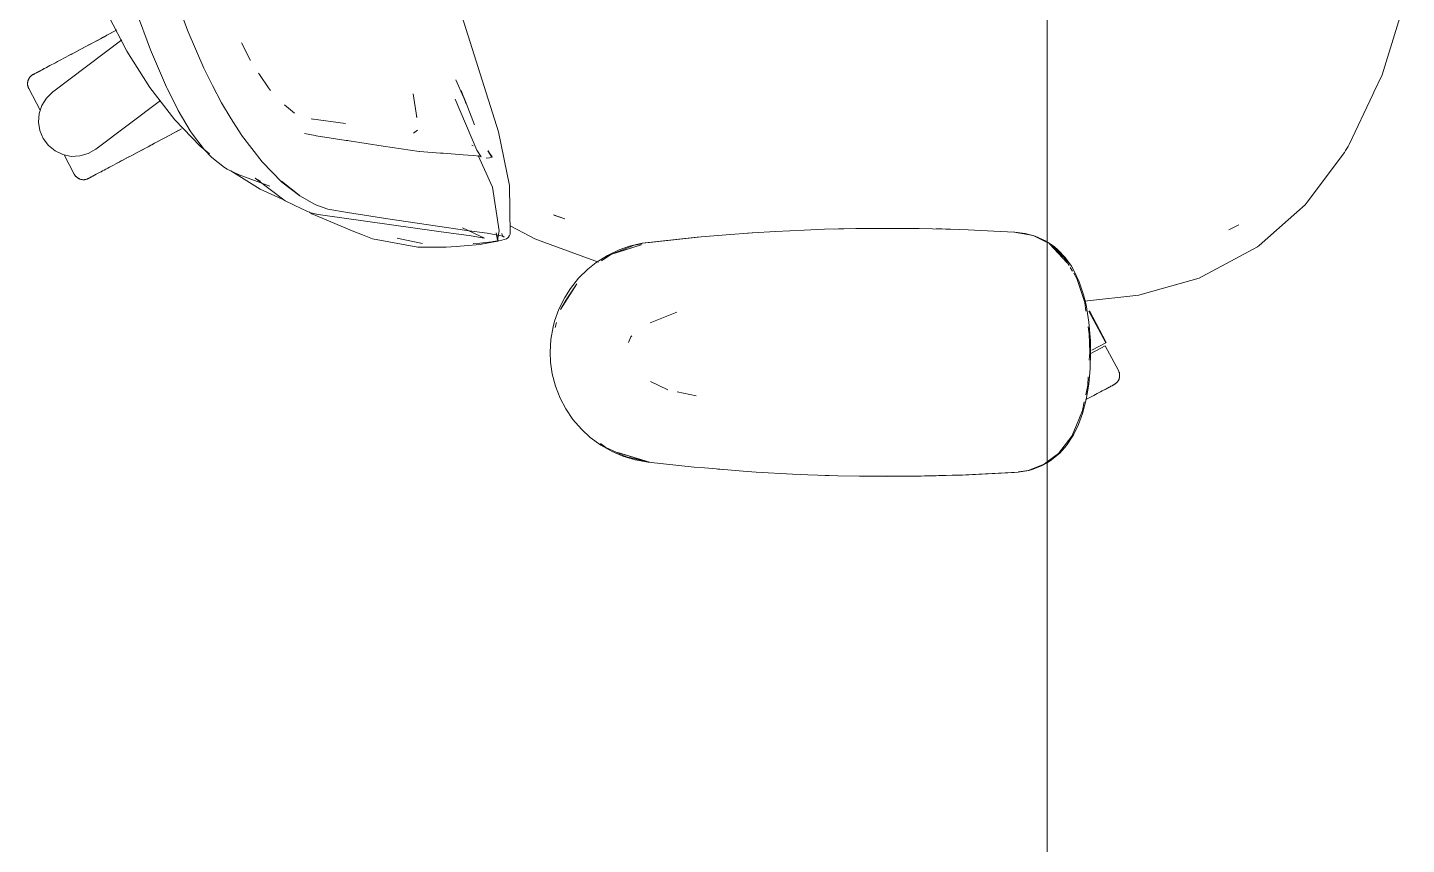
# Model space of a CAD drawing. Header units: millimetres. Extents: x 155927 to 326028, y -36033 to 97293.
# Drawn here: x 190902 to 191441, y 31693 to 32012 of the extents above; entities that cross this region are included whole.
import ezdxf

# ---------------------------------------------------------------- set-up
doc = ezdxf.new("R2010")
doc.units = ezdxf.units.MM
doc.header["$MEASUREMENT"] = 0
doc.layers.add('G-IMPT', color=8, linetype='CONTINUOUS', lineweight=9)
doc.layers.add('I-FURN', color=8, linetype='CONTINUOUS', lineweight=9)

msp = doc.modelspace()

# ---------------------------------------------------------------- linework, layer by layer
at = {"layer": 'G-IMPT'}
for p, q in [((190959.06, 32025.51), (190964.52, 32010.63)), ((191069.95, 32021.82), (191085.94, 31971.58)), ((191436.66, 32011.18), (191440.86, 32024.79)), ((190933.48, 32016.93), (190940.57, 32003.16)), ((190944.29, 32018.73), (190949.89, 32003.65)), ((190964.52, 32010.63), (190970.7, 31996.4)), ((191431.34, 31993.91), (191436.66, 32011.18)), ((190988.92, 31999.42), (190985.38, 32006.39)), ((190940.57, 32003.16), (190949.55, 31988.86)), ((190951.37, 31999.97), (190949.89, 32003.65)), ((190956.14, 31989.02), (190951.37, 31999.97)), ((190974.08, 31989.67), (190970.7, 31996.4)), ((190992.45, 31993.95), (190992.06, 31994.53)), ((190995.95, 31988.82), (190992.45, 31993.95)), ((191431.34, 31993.91), (191428.15, 31987.14)), ((190949.55, 31988.86), (190959.35, 31976.26)), ((190956.14, 31989.02), (190956.36, 31988.57)), ((190960.36, 31980.56), (190956.36, 31988.57)), ((190974.08, 31989.67), (190977.65, 31982.88)), ((190995.95, 31988.82), (190996.7, 31987.71)), ((191072.24, 31985.14), (191069.19, 31991.85)), ((190981.42, 31976.65), (190977.65, 31982.88)), ((191053.91, 31977.23), (191052.51, 31986.39)), ((191077.4, 31964.42), (191068.96, 31984.4)), ((191073.27, 31982.56), (191071.24, 31987.68)), ((191073.26, 31982.76), (191071.24, 31987.66)), ((191071.24, 31987.66), (191073.27, 31982.56)), ((191073.26, 31982.76), (191076.52, 31974.29)), ((191418.45, 31966.58), (191427.72, 31986.23)), ((191427.72, 31986.23), (191428.15, 31987.14)), ((190960.36, 31980.56), (190960.67, 31979.96)), ((190960.67, 31979.96), (190965.4, 31971.97)), ((191002.22, 31982.18), (191006.13, 31978.85)), ((191053.91, 31977.23), (191053.86, 31977.58)), ((190969.31, 31965.97), (190959.35, 31976.26)), ((190966.27, 31970.68), (190965.4, 31971.97)), ((190981.42, 31976.65), (190985.3, 31970.56)), ((191026.08, 31974.9), (191012.72, 31976.68)), ((191012.72, 31976.68), (191013.19, 31976.54)), ((191054.26, 31972.28), (191052.62, 31971)), ((190970.98, 31964.55), (190966.27, 31970.68)), ((190985.3, 31970.56), (190985.47, 31970.3)), ((190993.49, 31959.86), (190985.47, 31970.3)), ((191010.04, 31970.98), (191012.2, 31970.52)), ((191012.2, 31970.52), (191014.18, 31970.1)), ((191014.65, 31970.03), (191014.18, 31970.1)), ((191026.38, 31968.22), (191014.65, 31970.03)), ((191026.38, 31968.22), (191026.98, 31968.13)), ((191027.49, 31968.05), (191026.98, 31968.13)), ((191040.85, 31965.94), (191027.49, 31968.05)), ((191090.14, 31950.62), (191085.94, 31971.58)), ((191418.45, 31966.58), (191418.03, 31965.87)), ((190969.31, 31965.97), (190972.98, 31962.97)), ((190973.87, 31961.52), (190970.98, 31964.55)), ((190978.74, 31957.66), (190973.87, 31961.52)), ((191040.85, 31965.94), (191054.92, 31963.9)), ((191055, 31963.89), (191054.92, 31963.9)), ((191055, 31963.89), (191063.24, 31963.28)), ((191063.24, 31963.28), (191064.23, 31963.2)), ((191064.23, 31963.2), (191072.09, 31962.64)), ((191072.09, 31962.64), (191075.96, 31962.35)), ((191075.95, 31966.14), (191075.51, 31966.41)), ((191076.05, 31962.34), (191075.96, 31962.35)), ((191076.05, 31962.34), (191078.43, 31962.04)), ((191079.16, 31961.75), (191077.4, 31964.42)), ((191083.51, 31949.92), (191077.89, 31962.27)), ((191078.44, 31962.04), (191078.43, 31962.04)), ((191078.44, 31962.04), (191079.16, 31961.75)), ((191081.08, 31961.28), (191082.43, 31961.45)), ((191083.36, 31961.75), (191081.78, 31964.21)), ((191081.78, 31964.21), (191083.3, 31961.73)), ((191083.3, 31961.73), (191081.81, 31964.2)), ((191082.43, 31961.45), (191083.3, 31961.73)), ((191083.36, 31961.75), (191083.3, 31961.73)), ((191416.63, 31963.53), (191402.06, 31944.03)), ((191416.63, 31963.53), (191417.09, 31964.3)), ((191417.09, 31964.3), (191418.03, 31965.87)), ((190978.74, 31957.66), (190979.87, 31957.04)), ((190979.87, 31957.04), (190982.31, 31955.87)), ((190992.68, 31949.23), (190981.23, 31956.35)), ((190982.31, 31955.87), (190984.54, 31954.8)), ((190993.49, 31959.86), (191001.23, 31951.96)), ((190996.45, 31950.29), (190984.54, 31954.8)), ((190990.79, 31953.52), (190992.82, 31952.36)), ((190990.79, 31953.52), (191002.5, 31944.58)), ((191001.02, 31952.27), (191007.97, 31946.87)), ((191001.02, 31952.27), (191004.59, 31949.46)), ((191008.2, 31946.54), (191001.23, 31951.96)), ((191090.14, 31950.62), (191090.52, 31931.64)), ((191001.31, 31945.25), (190992.68, 31949.23)), ((191007.97, 31946.87), (191004.59, 31949.46)), ((191008.2, 31946.54), (191014.03, 31943.26)), ((191083.51, 31949.92), (191086.22, 31932.87)), ((191009.02, 31941.54), (191002.5, 31944.58)), ((191009.02, 31941.54), (191012.38, 31939.97)), ((191011.77, 31940.26), (191012.94, 31939.49)), ((191015.37, 31939.33), (191012.38, 31939.97)), ((191014.03, 31943.26), (191014.45, 31943.04)), ((191019.24, 31941.29), (191014.45, 31943.04)), ((191019.24, 31941.29), (191026.91, 31939.99)), ((191042.68, 31937.6), (191026.91, 31939.99)), ((191398.07, 31940.19), (191383.29, 31927.18)), ((191398.07, 31940.19), (191401.33, 31943.06)), ((191402.06, 31944.03), (191401.33, 31943.06)), ((191012.94, 31939.49), (191029.39, 31932.69)), ((191062.59, 31932.65), (191015.37, 31939.33)), ((191073.55, 31933.04), (191042.68, 31937.6)), ((191090.46, 31934.82), (191098.36, 31930.68)), ((191107.39, 31939.16), (191111.86, 31937.53)), ((191107.39, 31939.16), (191107.98, 31938.9)), ((191111.86, 31937.53), (191107.98, 31938.9)), ((191375.32, 31935.2), (191371.43, 31933.24)), ((191375.32, 31935.2), (191373.03, 31934.02)), ((191029.39, 31932.69), (191032.76, 31931.3)), ((191036.61, 31929.71), (191032.76, 31931.3)), ((191054.31, 31926.47), (191036.61, 31929.71)), ((191046.87, 31929.92), (191046.29, 31930.07)), ((191056.17, 31927.88), (191046.87, 31929.92)), ((191062.59, 31932.65), (191073.25, 31931.21)), ((191080.44, 31930.02), (191071.88, 31934.09)), ((191074.55, 31931), (191073.25, 31931.21)), ((191081.41, 31931.93), (191073.55, 31933.04)), ((191074.55, 31931), (191079.57, 31930.16)), ((191080.44, 31930.02), (191079.57, 31930.16)), ((191087.67, 31930.82), (191081.41, 31931.93)), ((191083.45, 31928.44), (191085.77, 31928.88)), ((191083.86, 31928.7), (191087.14, 31929.23)), ((191085.05, 31932.16), (191085.54, 31929.29)), ((191085.05, 31932.16), (191085.77, 31928.88)), ((191085.54, 31929.29), (191086.22, 31932.87)), ((191087.05, 31930.99), (191087.67, 31930.82)), ((191087.05, 31930.99), (191088.15, 31930.43)), ((191089, 31929.78), (191087.14, 31929.23)), ((191087.25, 31931.87), (191087.33, 31931.37)), ((191087.65, 31930.83), (191087.33, 31931.37)), ((191087.65, 31930.83), (191088.15, 31930.43)), ((191089, 31929.78), (191089.54, 31930.1)), ((191089.54, 31930.1), (191089.91, 31930.6)), ((191090.52, 31931.64), (191089.91, 31930.6)), ((191090.04, 31931.22), (191089.91, 31930.6)), ((191089.91, 31930.6), (191089.94, 31930.67)), ((191090.04, 31931.22), (191089.94, 31930.67)), ((191098.36, 31930.68), (191100.12, 31929.76)), ((191106.09, 31927.57), (191100.12, 31929.76)), ((191142.13, 31928.03), (191165.09, 31930.48)), ((191142.13, 31928.03), (191163.57, 31930.38)), ((191165.09, 31930.48), (191144.95, 31928.36)), ((191163.57, 31930.38), (191174.97, 31931.36)), ((191185.26, 31932.09), (191174.97, 31931.36)), ((191183.21, 31931.96), (191181.8, 31931.82)), ((191183.21, 31931.96), (191185.12, 31932.05)), ((191185.26, 31932.09), (191194.13, 31932.65)), ((191205.43, 31933.19), (191194.13, 31932.65)), ((191205.43, 31933.19), (191213.31, 31933.49)), ((191225.62, 31933.78), (191213.31, 31933.49)), ((191217.18, 31933.57), (191218.84, 31933.65)), ((191218.84, 31933.65), (191220.92, 31933.65)), ((191225.62, 31933.78), (191231.09, 31933.86)), ((191245.8, 31933.86), (191231.09, 31933.86)), ((191250.32, 31933.81), (191245.8, 31933.86)), ((191250.32, 31933.81), (191265.98, 31933.43)), ((191257.04, 31933.63), (191259.26, 31933.63)), ((191262.58, 31933.49), (191259.26, 31933.63)), ((191265.98, 31933.43), (191269.53, 31933.31)), ((191282.09, 31932.69), (191269.53, 31933.31)), ((191282.09, 31932.69), (191287.75, 31932.41)), ((191294.88, 31931.04), (191287.53, 31932.41)), ((191287.75, 31932.41), (191291.76, 31931.91)), ((191291.76, 31931.91), (191295.72, 31930.84)), ((191299.13, 31928.94), (191294.88, 31931.04)), ((191300.04, 31928.86), (191295.72, 31930.84)), ((191299.13, 31928.94), (191300.4, 31928.31)), ((191373.03, 31934.02), (191371.43, 31933.24)), ((191054.31, 31926.47), (191061.28, 31926.44)), ((191061.28, 31926.44), (191065.45, 31926.44)), ((191069.4, 31926.78), (191065.45, 31926.44)), ((191078.73, 31927.59), (191069.4, 31926.78)), ((191078.56, 31928.1), (191075.97, 31927.89)), ((191083.25, 31928.62), (191078.56, 31928.1)), ((191078.73, 31927.59), (191079.2, 31927.63)), ((191079.2, 31927.63), (191083.45, 31928.44)), ((191083.86, 31928.7), (191083.25, 31928.62)), ((191125.03, 31920.62), (191106.09, 31927.57)), ((191129.78, 31923.63), (191126.2, 31921.21)), ((191128.46, 31923.23), (191133.04, 31925.42)), ((191129.78, 31923.63), (191141.64, 31927.44)), ((191129.78, 31923.63), (191132.49, 31924.53)), ((191139, 31927.23), (191130.82, 31924.03)), ((191132.49, 31924.53), (191141.64, 31927.44)), ((191133.04, 31925.42), (191137.17, 31926.87)), ((191142.13, 31928.03), (191137.17, 31926.87)), ((191142.06, 31927.81), (191139, 31927.23)), ((191142.13, 31928.03), (191144.95, 31928.36)), ((191300.4, 31928.61), (191303.26, 31926.65)), ((191301.37, 31927.83), (191303.78, 31925.6)), ((191308.27, 31920.44), (191301.37, 31927.83)), ((191307.08, 31922.53), (191301.37, 31927.83)), ((191304.58, 31925.52), (191303.26, 31926.65)), ((191306.36, 31922.63), (191303.78, 31925.6)), ((191304.58, 31925.52), (191307.45, 31922.47)), ((191372.19, 31921.01), (191382.62, 31926.59)), ((191383.29, 31927.18), (191382.62, 31926.59)), ((191120.83, 31917.88), (191124.13, 31920.5)), ((191128.46, 31923.23), (191124.13, 31920.5)), ((191308.27, 31920.44), (191306.99, 31921.91)), ((191308.96, 31919.38), (191307.08, 31922.53)), ((191307.45, 31922.47), (191309.89, 31919.02)), ((191310.3, 31917.15), (191309.44, 31918.59)), ((191310.7, 31917.65), (191309.89, 31919.02)), ((191360.95, 31914.99), (191372.19, 31921.01)), ((191117.22, 31914.33), (191114.03, 31910.36)), ((191117.22, 31914.33), (191120.83, 31917.88)), ((191312.91, 31913.01), (191310.7, 31917.65)), ((191312.04, 31914.23), (191310.79, 31916.32)), ((191315.07, 31904.83), (191312.04, 31914.23)), ((191314.65, 31907.92), (191312.91, 31913.01)), ((191338.49, 31908.39), (191359.84, 31914.4)), ((191359.84, 31914.4), (191360.95, 31914.99)), ((191110.17, 31902.2), (191116.49, 31912.15)), ((191111.77, 31906.81), (191114.03, 31910.36)), ((191112.33, 31905.88), (191116.49, 31912.15)), ((191314.65, 31907.92), (191315.62, 31903.99)), ((191314.95, 31905.34), (191336.23, 31907.75)), ((191338.49, 31908.39), (191336.23, 31907.75)), ((191109.52, 31902.3), (191107.81, 31897.53)), ((191109.52, 31902.3), (191111.77, 31906.81)), ((191110.17, 31902.2), (191112.33, 31905.88)), ((191315.54, 31901.54), (191315.07, 31904.83)), ((191315.62, 31903.99), (191316.74, 31897.23)), ((191107.25, 31895.4), (191107.81, 31897.53)), ((191108.61, 31897.09), (191107.99, 31895.06)), ((191155.65, 31901.13), (191145.23, 31896.98)), ((191317.31, 31889.92), (191316.74, 31897.23)), ((191106.37, 31890.45), (191107.25, 31895.4)), ((191136.69, 31889.24), (191137.7, 31891.46)), ((191137.7, 31891.46), (191138, 31891.91)), ((191316.8, 31892.58), (191316.41, 31895.36)), ((191316.8, 31892.58), (191317.03, 31885.41)), ((191106.07, 31885.41), (191106.37, 31890.45)), ((191317.31, 31889.92), (191317.4, 31885.41)), ((191106.07, 31885.41), (191106.25, 31881.56)), ((191106.89, 31877.05), (191106.25, 31881.56)), ((191316.84, 31882.3), (191317.03, 31885.41)), ((191317.4, 31885.41), (191317.22, 31879.07)), ((191106.89, 31877.05), (191108.16, 31872.18)), ((191316.24, 31872.58), (191316.44, 31875.79)), ((191316.66, 31872.92), (191317.22, 31879.07)), ((191109.99, 31867.47), (191108.16, 31872.18)), ((191145.32, 31874.03), (191152.1, 31870.76)), ((191163.15, 31868.43), (191155.72, 31870)), ((191315.48, 31868.83), (191316.24, 31872.58)), ((191316.66, 31872.92), (191315.66, 31866.99)), ((191112.18, 31863.31), (191109.99, 31867.47)), ((191314.2, 31862.62), (191314.91, 31866.09)), ((191314.23, 31861.51), (191315.66, 31866.99)), ((191112.18, 31863.31), (191115.01, 31859.14)), ((191115.01, 31859.14), (191118.33, 31855.31)), ((191314.2, 31862.62), (191311.88, 31857)), ((191314.23, 31861.51), (191312.64, 31857.18)), ((191121.77, 31852.14), (191118.33, 31855.31)), ((191310.04, 31852.61), (191311.88, 31857)), ((191310.66, 31853.1), (191312.64, 31857.18)), ((191121.77, 31852.14), (191125.85, 31849.14)), ((191125.81, 31849.83), (191127.92, 31848.24)), ((191130.29, 31846.63), (191125.85, 31849.14)), ((191135.98, 31844.5), (191127.92, 31848.24)), ((191304.82, 31845.82), (191310.04, 31852.61)), ((191308.01, 31849.05), (191305.34, 31846.02)), ((191310.66, 31853.1), (191308.01, 31849.05)), ((191130.29, 31846.63), (191134.53, 31844.82)), ((191144.95, 31842.46), (191132.49, 31846.29)), ((191132.49, 31846.29), (191141.64, 31843.38)), ((191134.53, 31844.82), (191139.39, 31843.35)), ((191135.98, 31844.5), (191144.39, 31842.59)), ((191144.44, 31842.46), (191139.39, 31843.35)), ((191144.95, 31842.46), (191141.64, 31843.38)), ((191299.19, 31841.65), (191300.4, 31842.55)), ((191300.4, 31842.55), (191304.82, 31845.82)), ((191300.4, 31842.26), (191301.6, 31842.94)), ((191301.6, 31842.94), (191305.34, 31846.02)), ((191162.36, 31840.55), (191144.44, 31842.46)), ((191166.49, 31840.21), (191162.36, 31840.55)), ((191181.55, 31838.96), (191166.49, 31840.21)), ((191173.37, 31839.61), (191171.69, 31839.78)), ((191181.55, 31838.96), (191186.64, 31838.63)), ((191186.64, 31838.63), (191200.78, 31837.82)), ((191206.8, 31837.57), (191200.78, 31837.82)), ((191206.8, 31837.57), (191218.56, 31837.18)), ((191211.69, 31837.43), (191213.62, 31837.32)), ((191213.62, 31837.32), (191215.12, 31837.31)), ((191226.98, 31837.02), (191218.56, 31837.18)), ((191226.98, 31837.02), (191257, 31837.13)), ((191257, 31837.13), (191237.77, 31836.93)), ((191247.16, 31836.97), (191268.56, 31837.47)), ((191247.16, 31836.97), (191267.35, 31837.44)), ((191247.16, 31836.97), (191257, 31837.13)), ((191257, 31837.13), (191268.56, 31837.47)), ((191267.35, 31837.44), (191289.13, 31838.52)), ((191267.35, 31837.44), (191287.53, 31838.41)), ((191268.56, 31837.47), (191267.35, 31837.44)), ((191268.56, 31837.47), (191289.13, 31838.52)), ((191289.13, 31838.52), (191287.53, 31838.41)), ((191289.13, 31838.52), (191290.78, 31838.78)), ((191293, 31839.24), (191289.15, 31838.66)), ((191293.18, 31839.22), (191290.78, 31838.78)), ((191293, 31839.24), (191299.19, 31841.65)), ((191293.18, 31839.22), (191294.52, 31839.59)), ((191298.17, 31840.98), (191294.52, 31839.59)), ((191298.17, 31840.98), (191300.4, 31842.26)), ((191226.98, 31837.02), (191247.16, 31836.97)), ((191226.98, 31837.02), (191237.77, 31836.93)), ((191247.16, 31837.01), (191249.2, 31836.99)), ((191249.2, 31836.99), (191251.11, 31837.06))]:
    msp.add_line(p, q, dxfattribs=at)
at = {"layer": 'I-FURN'}
for p, q in [((191300.4, 32807.61), (191300.4, 31407.61)), ((191300.4, 31407.61), (191300.4, 32807.61)), ((190932.8, 32009.3), (190933.79, 32009.83)), ((190934.33, 32010.11), (190933.34, 32009.58)), ((190933.79, 32009.83), (190934.78, 32010.35)), ((190935.31, 32010.63), (190934.33, 32010.11)), ((190934.78, 32010.35), (190935.75, 32010.87)), ((190936.27, 32011.15), (190935.31, 32010.63)), ((190935.75, 32010.87), (190936.72, 32011.38)), ((190911.58, 31987.13), (190938.64, 32007.52)), ((190923.36, 32004.28), (190922.38, 32003.76)), ((190922.83, 32004), (190923.81, 32004.52)), ((190924.34, 32004.8), (190923.36, 32004.28)), ((190923.81, 32004.52), (190924.79, 32005.04)), ((190925.33, 32005.33), (190924.34, 32004.8)), ((190924.79, 32005.04), (190925.79, 32005.57)), ((190926.33, 32005.86), (190925.33, 32005.33)), ((190925.79, 32005.57), (190926.79, 32006.1)), ((190927.33, 32006.39), (190926.33, 32005.86)), ((190926.79, 32006.1), (190927.79, 32006.63)), ((190928.33, 32006.92), (190927.33, 32006.39)), ((190927.79, 32006.63), (190928.8, 32007.17)), ((190929.34, 32007.46), (190928.33, 32006.92)), ((190928.8, 32007.17), (190929.8, 32007.7)), ((190930.34, 32007.99), (190929.34, 32007.46)), ((190929.8, 32007.7), (190930.81, 32008.24)), ((190931.35, 32008.53), (190930.34, 32007.99)), ((190930.81, 32008.24), (190931.81, 32008.77)), ((190932.35, 32009.06), (190931.35, 32008.53)), ((190931.81, 32008.77), (190932.8, 32009.3)), ((190933.34, 32009.58), (190932.35, 32009.06)), ((190913.47, 31999.02), (190912.7, 31998.61)), ((190914.27, 31999.45), (190913.47, 31999.02)), ((190915.1, 31999.89), (190914.27, 31999.45)), ((190915.95, 32000.34), (190915.1, 31999.89)), ((190916.81, 32000.8), (190915.95, 32000.34)), ((190917.7, 32001.27), (190916.81, 32000.8)), ((190918.61, 32001.75), (190917.7, 32001.27)), ((190918.12, 32001.49), (190919.03, 32001.98)), ((190919.53, 32002.24), (190918.61, 32001.75)), ((190919.03, 32001.98), (190919.96, 32002.47)), ((190920.47, 32002.74), (190919.53, 32002.24)), ((190919.96, 32002.47), (190920.9, 32002.97)), ((190921.42, 32003.25), (190920.47, 32002.74)), ((190920.9, 32002.97), (190921.86, 32003.48)), ((190922.38, 32003.76), (190921.42, 32003.25)), ((190921.86, 32003.48), (190922.83, 32004)), ((190903.11, 31993.37), (190903.23, 31993.47)), ((190903.23, 31993.47), (190903.35, 31993.57)), ((190903.35, 31993.57), (190903.48, 31993.67)), ((190903.48, 31993.67), (190903.61, 31993.76)), ((190903.61, 31993.76), (190903.75, 31993.85)), ((190903.75, 31993.85), (190903.89, 31993.93)), ((190903.89, 31993.93), (190903.93, 31993.95)), ((190903.93, 31993.95), (190903.95, 31993.96)), ((190903.94, 31993.95), (190903.93, 31993.95)), ((190903.98, 31993.97), (190903.94, 31993.95)), ((190903.95, 31993.96), (190904.01, 31993.99)), ((190904.06, 31994.02), (190903.98, 31993.97)), ((190904.01, 31993.99), (190904.11, 31994.04)), ((190904.18, 31994.08), (190904.06, 31994.02)), ((190904.11, 31994.04), (190904.25, 31994.12)), ((190904.34, 31994.17), (190904.18, 31994.08)), ((190904.25, 31994.12), (190904.43, 31994.21)), ((190904.54, 31994.27), (190904.34, 31994.17)), ((190904.43, 31994.21), (190904.65, 31994.33)), ((190904.78, 31994.4), (190904.54, 31994.27)), ((190904.65, 31994.33), (190904.91, 31994.47)), ((190905.06, 31994.55), (190904.78, 31994.4)), ((190904.91, 31994.47), (190905.21, 31994.63)), ((190905.38, 31994.72), (190905.06, 31994.55)), ((190905.21, 31994.63), (190905.54, 31994.8)), ((190905.74, 31994.91), (190905.38, 31994.72)), ((190905.54, 31994.8), (190905.91, 31995)), ((190906.13, 31995.12), (190905.74, 31994.91)), ((190905.91, 31995), (190906.32, 31995.22)), ((190906.56, 31995.35), (190906.13, 31995.12)), ((190906.32, 31995.22), (190906.77, 31995.46)), ((190907.03, 31995.59), (190906.56, 31995.35)), ((190906.77, 31995.46), (190907.25, 31995.71)), ((190907.53, 31995.86), (190907.03, 31995.59)), ((190907.25, 31995.71), (190907.77, 31995.99)), ((190908.06, 31996.15), (190907.53, 31995.86)), ((190907.77, 31995.99), (190908.32, 31996.28)), ((190908.63, 31996.45), (190908.06, 31996.15)), ((190908.32, 31996.28), (190908.9, 31996.59)), ((190909.23, 31996.77), (190908.63, 31996.45)), ((190909.87, 31997.1), (190909.23, 31996.77)), ((190910.53, 31997.46), (190909.87, 31997.1)), ((190911.22, 31997.83), (190910.53, 31997.46)), ((190911.95, 31998.21), (190911.22, 31997.83)), ((190912.7, 31998.61), (190911.95, 31998.21)), ((190901.79, 31990.52), (190901.8, 31990.68)), ((190901.79, 31990.35), (190901.79, 31990.52)), ((190901.8, 31990.19), (190901.79, 31990.35)), ((190901.8, 31990.68), (190901.82, 31990.84)), ((190901.81, 31990.03), (190901.8, 31990.19)), ((190901.82, 31989.87), (190901.81, 31990.03)), ((190901.82, 31990.84), (190901.84, 31991)), ((190901.85, 31989.71), (190901.82, 31989.87)), ((190901.84, 31991), (190901.87, 31991.16)), ((190901.88, 31989.55), (190901.85, 31989.71)), ((190901.87, 31991.16), (190901.9, 31991.31)), ((190901.92, 31989.4), (190901.88, 31989.55)), ((190901.9, 31991.31), (190901.94, 31991.47)), ((190901.96, 31989.24), (190901.92, 31989.4)), ((190901.94, 31991.47), (190901.99, 31991.62)), ((190902.01, 31989.09), (190901.96, 31989.24)), ((190901.99, 31991.62), (190902.04, 31991.78)), ((190902.06, 31988.94), (190902.01, 31989.09)), ((190902.04, 31991.78), (190902.1, 31991.93)), ((190902.12, 31988.79), (190902.06, 31988.94)), ((190902.1, 31991.93), (190902.16, 31992.07)), ((190902.19, 31988.64), (190902.12, 31988.79)), ((190902.16, 31992.07), (190902.23, 31992.22)), ((190902.26, 31988.5), (190902.19, 31988.64)), ((190902.23, 31992.22), (190902.31, 31992.36)), ((190902.26, 31988.5), (190906.73, 31980.09)), ((190902.31, 31992.36), (190902.39, 31992.5)), ((190902.39, 31992.5), (190902.48, 31992.64)), ((190902.48, 31992.64), (190902.57, 31992.77)), ((190902.57, 31992.77), (190902.67, 31992.9)), ((190902.67, 31992.9), (190902.77, 31993.02)), ((190902.77, 31993.02), (190902.88, 31993.14)), ((190902.88, 31993.14), (190902.99, 31993.26)), ((190902.99, 31993.26), (190903.11, 31993.37)), ((190907.35, 31981.93), (190909.15, 31984.79)), ((190909.15, 31984.79), (190911.58, 31987.13)), ((190953.74, 31983.85), (190928.42, 31964.78)), ((190906.02, 31975.37), (190906.28, 31978.73)), ((190906.28, 31978.73), (190907.35, 31981.93)), ((190906.56, 31972.04), (190906.02, 31975.37)), ((190907.89, 31968.94), (190906.56, 31972.04)), ((190960.7, 31972.04), (190959.77, 31971.54)), ((190960.2, 31971.77), (190961.12, 31972.26)), ((190961.61, 31972.52), (190960.7, 31972.04)), ((190961.12, 31972.26), (190962.03, 31972.74)), ((190909.92, 31966.25), (190907.89, 31968.94)), ((190949.39, 31966.02), (190950.39, 31966.55)), ((190950.93, 31966.84), (190949.93, 31966.31)), ((190950.39, 31966.55), (190951.4, 31967.09)), ((190951.94, 31967.38), (190950.93, 31966.84)), ((190951.4, 31967.09), (190952.4, 31967.62)), ((190952.94, 31967.91), (190951.94, 31967.38)), ((190952.4, 31967.62), (190953.4, 31968.15)), ((190953.94, 31968.44), (190952.94, 31967.91)), ((190953.4, 31968.15), (190954.4, 31968.68)), ((190954.94, 31968.97), (190953.94, 31968.44)), ((190954.4, 31968.68), (190955.39, 31969.21)), ((190955.92, 31969.49), (190954.94, 31968.97)), ((190955.39, 31969.21), (190956.37, 31969.73)), ((190956.9, 31970.01), (190955.92, 31969.49)), ((190956.37, 31969.73), (190957.35, 31970.25)), ((190957.87, 31970.53), (190956.9, 31970.01)), ((190957.35, 31970.25), (190958.31, 31970.76)), ((190958.83, 31971.04), (190957.87, 31970.53)), ((190958.31, 31970.76), (190959.26, 31971.27)), ((190959.77, 31971.54), (190958.83, 31971.04)), ((190959.26, 31971.27), (190960.2, 31971.77)), ((190912.54, 31964.12), (190909.92, 31966.25)), ((190915.59, 31962.67), (190912.54, 31964.12)), ((190918.89, 31962), (190915.59, 31962.67)), ((190916.04, 31962.58), (190920.07, 31955)), ((190922.26, 31962.14), (190918.89, 31962)), ((190925.5, 31963.09), (190922.26, 31962.14)), ((190928.42, 31964.78), (190925.5, 31963.09)), ((190940.2, 31961.14), (190939.3, 31960.65)), ((190939.71, 31960.87), (190940.62, 31961.36)), ((190941.12, 31961.63), (190940.2, 31961.14)), ((190940.62, 31961.36), (190941.55, 31961.85)), ((190942.06, 31962.12), (190941.12, 31961.63)), ((190941.55, 31961.85), (190942.5, 31962.36)), ((190943.01, 31962.63), (190942.06, 31962.12)), ((190942.5, 31962.36), (190943.46, 31962.87)), ((190943.98, 31963.14), (190943.01, 31962.63)), ((190943.46, 31962.87), (190944.42, 31963.38)), ((190944.95, 31963.66), (190943.98, 31963.14)), ((190944.42, 31963.38), (190945.4, 31963.9)), ((190945.94, 31964.18), (190944.95, 31963.66)), ((190945.4, 31963.9), (190946.39, 31964.43)), ((190946.93, 31964.71), (190945.94, 31964.18)), ((190946.39, 31964.43), (190947.38, 31964.95)), ((190947.92, 31965.24), (190946.93, 31964.71)), ((190947.38, 31964.95), (190948.38, 31965.49)), ((190948.92, 31965.77), (190947.92, 31965.24)), ((190948.38, 31965.49), (190949.39, 31966.02)), ((190949.93, 31966.31), (190948.92, 31965.77)), ((190930.23, 31955.83), (190929.66, 31955.53)), ((190929.92, 31955.67), (190930.5, 31955.98)), ((190930.5, 31955.98), (190931.12, 31956.3)), ((190931.12, 31956.3), (190931.76, 31956.65)), ((190931.76, 31956.65), (190932.44, 31957.01)), ((190932.44, 31957.01), (190933.15, 31957.39)), ((190933.15, 31957.39), (190933.88, 31957.78)), ((190933.88, 31957.78), (190934.65, 31958.18)), ((190934.65, 31958.18), (190935.43, 31958.6)), ((190935.43, 31958.6), (190936.25, 31959.03)), ((190936.25, 31959.03), (190937.08, 31959.48)), ((190937.54, 31959.72), (190936.69, 31959.27)), ((190937.08, 31959.48), (190937.94, 31959.93)), ((190938.41, 31960.18), (190937.54, 31959.72)), ((190937.94, 31959.93), (190938.81, 31960.4)), ((190939.3, 31960.65), (190938.41, 31960.18)), ((190938.81, 31960.4), (190939.71, 31960.87)), ((190920.1, 31954.96), (190920.07, 31955)), ((190920.18, 31954.82), (190920.1, 31954.96)), ((190920.26, 31954.68), (190920.18, 31954.82)), ((190920.35, 31954.55), (190920.26, 31954.68)), ((190920.45, 31954.42), (190920.35, 31954.55)), ((190920.55, 31954.3), (190920.45, 31954.42)), ((190920.66, 31954.17), (190920.55, 31954.3)), ((190920.77, 31954.06), (190920.66, 31954.17)), ((190920.88, 31953.95), (190920.77, 31954.06)), ((190921, 31953.84), (190920.88, 31953.95)), ((190921.13, 31953.73), (190921, 31953.84)), ((190921.25, 31953.64), (190921.13, 31953.73)), ((190921.39, 31953.54), (190921.25, 31953.64)), ((190921.52, 31953.46), (190921.39, 31953.54)), ((190921.66, 31953.38), (190921.52, 31953.46)), ((190921.8, 31953.3), (190921.66, 31953.38)), ((190921.95, 31953.23), (190921.8, 31953.3)), ((190922.1, 31953.16), (190921.95, 31953.23)), ((190922.25, 31953.11), (190922.1, 31953.16)), ((190922.4, 31953.05), (190922.25, 31953.11)), ((190922.55, 31953.01), (190922.4, 31953.05)), ((190922.71, 31952.97), (190922.55, 31953.01)), ((190922.87, 31952.93), (190922.71, 31952.97)), ((190923.03, 31952.91), (190922.87, 31952.93)), ((190923.19, 31952.89), (190923.03, 31952.91)), ((190923.35, 31952.87), (190923.19, 31952.89)), ((190923.51, 31952.86), (190923.35, 31952.87)), ((190923.67, 31952.86), (190923.51, 31952.86)), ((190923.83, 31952.86), (190923.67, 31952.86)), ((190923.99, 31952.88), (190923.83, 31952.86)), ((190924.15, 31952.89), (190923.99, 31952.88)), ((190924.31, 31952.92), (190924.15, 31952.89)), ((190924.47, 31952.95), (190924.31, 31952.92)), ((190924.63, 31952.98), (190924.47, 31952.95)), ((190924.78, 31953.03), (190924.63, 31952.98)), ((190924.93, 31953.08), (190924.78, 31953.03)), ((190925.09, 31953.13), (190924.93, 31953.08)), ((190925.24, 31953.19), (190925.09, 31953.13)), ((190925.38, 31953.26), (190925.24, 31953.19)), ((190925.53, 31953.33), (190925.38, 31953.26)), ((190925.57, 31953.36), (190925.53, 31953.34)), ((190925.53, 31953.34), (190925.53, 31953.33)), ((190925.53, 31953.33), (190925.55, 31953.34)), ((190925.55, 31953.34), (190925.61, 31953.37)), ((190925.66, 31953.4), (190925.57, 31953.36)), ((190925.61, 31953.37), (190925.71, 31953.43)), ((190925.78, 31953.47), (190925.66, 31953.4)), ((190925.71, 31953.43), (190925.85, 31953.5)), ((190925.94, 31953.55), (190925.78, 31953.47)), ((190925.85, 31953.5), (190926.03, 31953.6)), ((190926.14, 31953.66), (190925.94, 31953.55)), ((190926.03, 31953.6), (190926.25, 31953.72)), ((190926.38, 31953.79), (190926.14, 31953.66)), ((190926.25, 31953.72), (190926.5, 31953.85)), ((190926.66, 31953.94), (190926.38, 31953.79)), ((190926.5, 31953.85), (190926.8, 31954.01)), ((190926.98, 31954.1), (190926.66, 31953.94)), ((190926.8, 31954.01), (190927.14, 31954.19)), ((190927.33, 31954.29), (190926.98, 31954.1)), ((190927.14, 31954.19), (190927.51, 31954.39)), ((190927.73, 31954.5), (190927.33, 31954.29)), ((190927.51, 31954.39), (190927.92, 31954.61)), ((190928.16, 31954.73), (190927.73, 31954.5)), ((190927.92, 31954.61), (190928.37, 31954.84)), ((190928.62, 31954.98), (190928.16, 31954.73)), ((190928.37, 31954.84), (190928.85, 31955.1)), ((190929.12, 31955.24), (190928.62, 31954.98)), ((190928.85, 31955.1), (190929.37, 31955.37)), ((190929.66, 31955.53), (190929.12, 31955.24)), ((190929.37, 31955.37), (190929.92, 31955.67)), ((191316.64, 31901.49), (191316.73, 31901.54)), ((191316.73, 31901.54), (191323.31, 31889.18)), ((191323.48, 31889.27), (191316.91, 31901.63)), ((191323.12, 31887.95), (191317.49, 31884.95)), ((191323.31, 31889.18), (191317.88, 31886.29)), ((191328.27, 31878.26), (191323.12, 31887.95)), ((191328.27, 31878.26), (191328.35, 31878.12)), ((191328.35, 31878.12), (191328.41, 31877.97)), ((191328.41, 31877.97), (191328.47, 31877.82)), ((191328.5, 31874.98), (191328.44, 31874.83)), ((191328.47, 31877.82), (191328.53, 31877.67)), ((191328.55, 31875.14), (191328.5, 31874.98)), ((191328.53, 31877.67), (191328.58, 31877.52)), ((191328.6, 31875.29), (191328.55, 31875.14)), ((191328.58, 31877.52), (191328.62, 31877.36)), ((191328.64, 31875.45), (191328.6, 31875.29)), ((191328.62, 31877.36), (191328.66, 31877.2)), ((191328.67, 31875.6), (191328.64, 31875.45)), ((191328.66, 31877.2), (191328.69, 31877.05)), ((191328.7, 31875.76), (191328.67, 31875.6)), ((191328.69, 31877.05), (191328.71, 31876.89)), ((191328.72, 31875.92), (191328.7, 31875.76)), ((191328.71, 31876.89), (191328.73, 31876.73)), ((191328.73, 31876.08), (191328.72, 31875.92)), ((191328.73, 31876.73), (191328.74, 31876.57)), ((191328.74, 31876.24), (191328.73, 31876.08)), ((191328.74, 31876.57), (191328.74, 31876.4)), ((191328.74, 31876.4), (191328.74, 31876.24)), ((191320.01, 31869.3), (191320.67, 31869.65)), ((191320.67, 31869.65), (191321.3, 31869.99)), ((191321.3, 31869.99), (191321.9, 31870.31)), ((191322.22, 31870.48), (191321.63, 31870.17)), ((191321.9, 31870.31), (191322.47, 31870.61)), ((191322.77, 31870.77), (191322.22, 31870.48)), ((191322.47, 31870.61), (191323.01, 31870.9)), ((191323.28, 31871.04), (191322.77, 31870.77)), ((191323.01, 31870.9), (191323.51, 31871.16)), ((191323.77, 31871.3), (191323.28, 31871.04)), ((191323.51, 31871.16), (191323.98, 31871.41)), ((191324.21, 31871.54), (191323.77, 31871.3)), ((191323.98, 31871.41), (191324.41, 31871.64)), ((191324.62, 31871.76), (191324.21, 31871.54)), ((191324.41, 31871.64), (191324.8, 31871.85)), ((191325, 31871.95), (191324.62, 31871.76)), ((191324.8, 31871.85), (191325.15, 31872.04)), ((191325.33, 31872.13), (191325, 31871.95)), ((191325.15, 31872.04), (191325.47, 31872.21)), ((191325.63, 31872.29), (191325.33, 31872.13)), ((191325.47, 31872.21), (191325.75, 31872.36)), ((191325.89, 31872.43), (191325.63, 31872.29)), ((191325.75, 31872.36), (191325.99, 31872.48)), ((191326.11, 31872.54), (191325.89, 31872.43)), ((191325.99, 31872.48), (191326.19, 31872.59)), ((191326.29, 31872.64), (191326.11, 31872.54)), ((191326.19, 31872.59), (191326.35, 31872.68)), ((191326.43, 31872.71), (191326.29, 31872.64)), ((191326.35, 31872.68), (191326.48, 31872.74)), ((191326.53, 31872.77), (191326.43, 31872.71)), ((191326.48, 31872.74), (191326.56, 31872.79)), ((191326.59, 31872.8), (191326.53, 31872.77)), ((191326.56, 31872.79), (191326.6, 31872.81)), ((191326.61, 31872.81), (191326.59, 31872.8)), ((191326.6, 31872.81), (191326.61, 31872.81)), ((191326.64, 31872.83), (191326.61, 31872.81)), ((191326.78, 31872.91), (191326.64, 31872.83)), ((191326.92, 31873), (191326.78, 31872.91)), ((191327.05, 31873.09), (191326.92, 31873)), ((191327.18, 31873.18), (191327.05, 31873.09)), ((191327.31, 31873.29), (191327.18, 31873.18)), ((191327.43, 31873.39), (191327.31, 31873.29)), ((191327.55, 31873.5), (191327.43, 31873.39)), ((191327.66, 31873.62), (191327.55, 31873.5)), ((191327.77, 31873.74), (191327.66, 31873.62)), ((191327.87, 31873.86), (191327.77, 31873.74)), ((191327.97, 31873.99), (191327.87, 31873.86)), ((191328.06, 31874.12), (191327.97, 31873.99)), ((191328.15, 31874.26), (191328.06, 31874.12)), ((191328.23, 31874.4), (191328.15, 31874.26)), ((191328.31, 31874.54), (191328.23, 31874.4)), ((191328.38, 31874.68), (191328.31, 31874.54)), ((191328.44, 31874.83), (191328.38, 31874.68)), ((191315.44, 31866.87), (191316.26, 31867.31)), ((191316.26, 31867.31), (191317.06, 31867.74)), ((191317.06, 31867.74), (191317.84, 31868.15)), ((191317.84, 31868.15), (191318.59, 31868.55)), ((191318.59, 31868.55), (191319.31, 31868.93)), ((191319.31, 31868.93), (191320.01, 31869.3))]:
    msp.add_line(p, q, dxfattribs=at)

doc.saveas('drawing.dxf')
